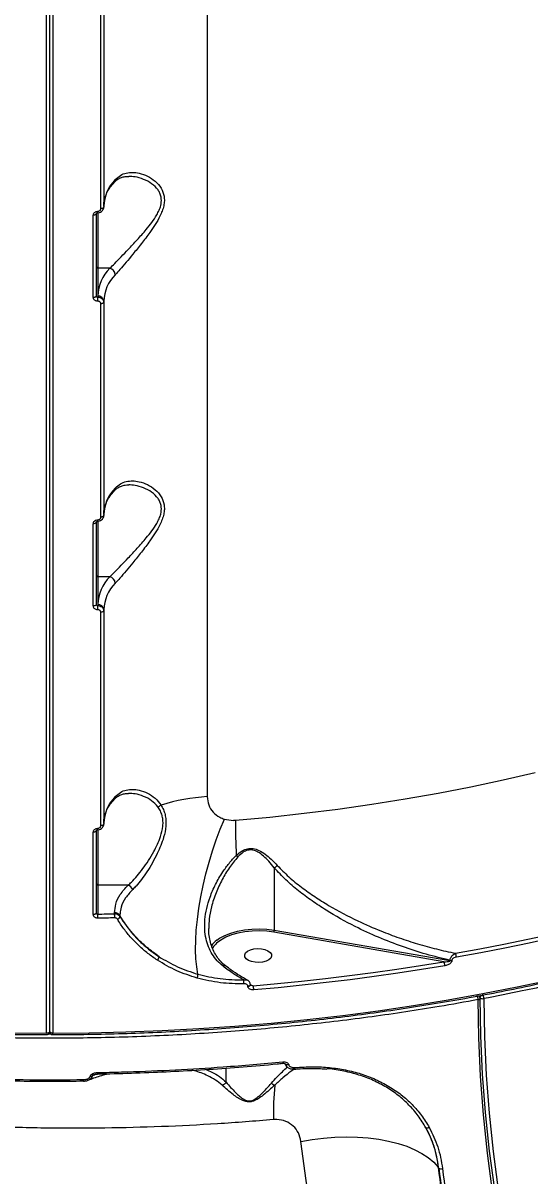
# Model space of a CAD drawing. Header units: millimetres. Extents: x -6104 to 7803, y -6013 to 4803.
# Drawn here: x 464.6 to 633.4, y -1479.8 to -1095.4 of the extents above; entities that cross this region are included whole.
import ezdxf

# ---------------------------------------------------------------- set-up
doc = ezdxf.new("R2010")
doc.units = ezdxf.units.MM
for name, color, linetype in [('DIKOM_ОБЪЕКТ', 7, 'Continuous'), ('DIKOM_РАЗМЕР_ЗОНА', 7, 'Continuous'), ('DIKOM_РАЗМЕР_ОБЪЕКТА', 7, 'Continuous')]:
    doc.layers.add(name, color=color, linetype=linetype)
doc.styles.add('style1', font='arial.ttf', dxfattribs={"width": 0.8})
doc.dimstyles.new('1-50', dxfattribs={"dimtxt": 300, "dimasz": 200, "dimexe": 100, "dimexo": 0, "dimgap": 100, "dimtad": 1, "dimtxsty": 'style1', "dimcen": 200, "dimclrd": 7, "dimclre": 7, "dimclrt": 7, "dimadec": 1, "dimazin": 2, "dimtfac": 1, "dimtmove": 0, "dimatfit": 2, "dimfxl": 0, "dimlwd": 25, "dimlwe": 18, "dimarcsym": 0})

# ---------------------------------------------------------------- blocks, each defined once
blk = doc.blocks.new('*D10')
at = {"layer": 'Defpoints', "color": 0, "transparency": 16777216}
for p in [(-4094.65, -224.49), (3111.63, -1726.03), (3111.63, -4948.58)]:
    blk.add_point(p, dxfattribs=at)
at = {"layer": 'DIKOM_РАЗМЕР_ОБЪЕКТА', "color": 7, "lineweight": 18, "transparency": 16777216}
for p, q in [((-4094.65, -224.49), (-4094.65, -5048.58)), ((3111.63, -1726.03), (3111.63, -5048.58))]:
    blk.add_line(p, q, dxfattribs=at)
at = {"layer": 'DIKOM_РАЗМЕР_ОБЪЕКТА', "color": 7, "lineweight": 25, "transparency": 16777216}
blk.add_line((-3894.65, -4948.58), (2911.63, -4948.58), dxfattribs=at)
at = {"layer": 'DIKOM_РАЗМЕР_ОБЪЕКТА', "color": 7, "transparency": 16777216}
for points in [[(-3894.65, -4915.24), (-3894.65, -4981.91), (-4094.65, -4948.58)], [(2911.63, -4915.24), (2911.63, -4981.91), (3111.63, -4948.58)]]:
    blk.add_solid(points, dxfattribs=at)
at = {"layer": 'DIKOM_РАЗМЕР_ОБЪЕКТА', "color": 7, "transparency": 16777216, "insert": (-134.24, -4695.4), "char_height": 300, "attachment_point": 5, "style": 'style1'}
blk.add_mtext('7200', dxfattribs=at)
blk = doc.blocks.new('*D12')
at = {"layer": 'Defpoints', "color": 0, "transparency": 16777216}
for p in [(-6103.62, -69.94), (4675.35, -1132.87), (4675.35, -5913.06)]:
    blk.add_point(p, dxfattribs=at)
at = {"layer": 'DIKOM_РАЗМЕР_ЗОНА', "color": 7, "lineweight": 18, "transparency": 16777216}
for p, q in [((-6103.62, -69.94), (-6103.62, -6013.06)), ((4675.35, -1132.87), (4675.35, -6013.06))]:
    blk.add_line(p, q, dxfattribs=at)
at = {"layer": 'DIKOM_РАЗМЕР_ЗОНА', "color": 7, "lineweight": 25, "transparency": 16777216}
blk.add_line((-5903.62, -5913.06), (4475.35, -5913.06), dxfattribs=at)
at = {"layer": 'DIKOM_РАЗМЕР_ЗОНА', "color": 7, "transparency": 16777216}
for points in [[(-5903.62, -5879.73), (-5903.62, -5946.4), (-6103.62, -5913.06)], [(4475.35, -5879.73), (4475.35, -5946.4), (4675.35, -5913.06)]]:
    blk.add_solid(points, dxfattribs=at)
at = {"layer": 'DIKOM_РАЗМЕР_ЗОНА', "color": 7, "transparency": 16777216, "insert": (271.51, -5659.89), "char_height": 300, "attachment_point": 5, "style": 'style1'}
blk.add_mtext('10800', dxfattribs=at)

msp = doc.modelspace()

# ---------------------------------------------------------------- linework, layer by layer
at = {"layer": 'DIKOM_ОБЪЕКТ', "color": 7, "linetype": 'Continuous', "lineweight": 15}
for p, q in [((472.417, -1432.182), (472.417, -1017.313)), ((473.419, -1431.667), (473.419, -1016.798)), ((474.422, -1017.313), (474.422, -1432.182)), ((525.922, -1053.306), (525.922, -1353.314)), ((490.46, -1157.283), (490.46, -1086.138)), ((491.419, -1085.623), (491.419, -1156.768)), ((487.954, -1186.904), (487.954, -1159.474)), ((488.919, -1158.96), (488.919, -1186.389)), ((489.419, -1158.615), (489.419, -1177.161)), ((493.47, -1177.161), (489.419, -1177.161)), ((489.419, -1177.161), (489.419, -1186.429)), ((489.419, -1186.429), (489.419, -1186.789)), ((490.46, -1260.143), (490.46, -1188.998)), ((491.419, -1188.144), (491.419, -1188.483)), ((491.419, -1188.483), (491.419, -1259.628)), ((487.954, -1289.764), (487.954, -1262.334)), ((488.919, -1261.82), (488.919, -1289.249)), ((489.419, -1261.475), (489.419, -1280.021)), ((493.47, -1280.021), (489.419, -1280.021)), ((489.419, -1280.021), (489.419, -1289.289)), ((489.419, -1289.289), (489.419, -1289.649)), ((491.419, -1291.004), (491.419, -1291.344)), ((491.419, -1291.344), (491.419, -1362.488)), ((490.46, -1363.003), (490.46, -1291.858)), ((489.419, -1364.335), (489.419, -1382.881)), ((487.954, -1392.624), (487.954, -1365.194)), ((488.919, -1364.68), (488.919, -1392.109)), ((548.231, -1377.072), (548.231, -1397.856)), ((499.521, -1382.881), (489.419, -1382.881)), ((489.419, -1382.881), (489.419, -1392.51)), ((495.032, -1392.38), (495.032, -1392.072)), ((496.816, -1393.011), (496.816, -1393.295)), ((526.451, -1397.062), (526.443, -1397.303)), ((604.72, -1408.37), (548.069, -1398.529)), ((548.231, -1397.856), (606.761, -1408.024)), ((606.761, -1408.024), (606.761, -1407.919)), ((607.4, -1407.92), (607.4, -1408.024)), ((539.439, -1416.636), (539.439, -1416.562)), ((540.25, -1415.967), (541.233, -1416.394)), ((616.603, -1419.966), (616.43, -1419.722)), ((473, -1432.469), (473.825, -1432.469)), ((532.22, -1448.551), (532.22, -1443.825)), ((554.601, -1443.681), (555.103, -1443.674)), ((484.68, -1448.163), (484.679, -1448.162)), ((603.022, -1477.158), (602.794, -1476.84))]:
    msp.add_line(p, q, dxfattribs=at)
at = {"layer": 'DIKOM_ОБЪЕКТ', "color": 7, "linetype": 'Continuous', "lineweight": 15, "flags": 128}
for points in [[(491.419, -1156.768), (491.401, -1156.866), (491.347, -1156.96), (491.259, -1157.048), (491.141, -1157.125), (490.996, -1157.189), (490.83, -1157.238), (490.649, -1157.269), (490.46, -1157.283)], [(488.919, -1158.96), (488.901, -1159.058), (488.846, -1159.153), (488.758, -1159.24), (488.638, -1159.317), (488.493, -1159.382), (488.326, -1159.43), (488.144, -1159.461), (487.954, -1159.474)], [(488.919, -1186.389), (488.901, -1186.487), (488.846, -1186.582), (488.758, -1186.669), (488.638, -1186.747), (488.493, -1186.811), (488.326, -1186.859), (488.144, -1186.891), (487.954, -1186.904)], [(491.419, -1188.483), (491.401, -1188.581), (491.347, -1188.676), (491.259, -1188.763), (491.141, -1188.84), (490.996, -1188.904), (490.83, -1188.953), (490.649, -1188.985), (490.46, -1188.998)], [(491.419, -1259.628), (491.401, -1259.726), (491.347, -1259.821), (491.259, -1259.908), (491.141, -1259.985), (490.996, -1260.049), (490.83, -1260.098), (490.649, -1260.13), (490.46, -1260.143)], [(488.919, -1261.82), (488.901, -1261.918), (488.846, -1262.013), (488.758, -1262.1), (488.638, -1262.177), (488.493, -1262.242), (488.326, -1262.29), (488.144, -1262.322), (487.954, -1262.334)], [(488.919, -1289.249), (488.901, -1289.347), (488.846, -1289.442), (488.758, -1289.53), (488.638, -1289.607), (488.493, -1289.671), (488.326, -1289.72), (488.144, -1289.751), (487.954, -1289.764)], [(491.419, -1291.344), (491.401, -1291.441), (491.347, -1291.536), (491.259, -1291.623), (491.141, -1291.7), (490.996, -1291.764), (490.83, -1291.813), (490.649, -1291.845), (490.46, -1291.858)], [(535.267, -1361.2), (546.735, -1360.138), (558.134, -1358.897), (569.455, -1357.477), (580.686, -1355.88), (591.818, -1354.107), (602.839, -1352.161), (613.74, -1350.042), (624.511, -1347.752), (635.141, -1345.295)], [(491.419, -1362.488), (491.401, -1362.586), (491.347, -1362.681), (491.259, -1362.768), (491.141, -1362.845), (490.996, -1362.909), (490.83, -1362.958), (490.649, -1362.99), (490.46, -1363.003)], [(522.803, -1412.535), (522.389, -1410.105), (522.125, -1407.39), (522.016, -1404.416), (522.061, -1401.213), (522.261, -1397.812), (522.614, -1394.248), (523.116, -1390.555), (523.762, -1386.769), (524.546, -1382.929), (525.46, -1379.071), (526.495, -1375.235), (527.641, -1371.458), (528.886, -1367.777), (530.218, -1364.228), (531.625, -1360.848)], [(488.919, -1364.68), (488.901, -1364.778), (488.846, -1364.873), (488.758, -1364.96), (488.638, -1365.038), (488.493, -1365.102), (488.326, -1365.15), (488.144, -1365.182), (487.954, -1365.194)], [(608.575, -1405.552), (616.69, -1404.08), (624.744, -1402.522), (632.735, -1400.88), (640.658, -1399.153), (648.511, -1397.343), (656.29, -1395.451), (663.992, -1393.476), (671.614, -1391.421)], [(488.919, -1392.109), (488.901, -1392.207), (488.846, -1392.302), (488.758, -1392.39), (488.638, -1392.467), (488.493, -1392.531), (488.326, -1392.58), (488.144, -1392.611), (487.954, -1392.624)], [(489.419, -1392.51), (490.121, -1392.495), (490.823, -1392.481), (491.524, -1392.465), (492.226, -1392.449), (492.928, -1392.433), (493.629, -1392.416), (494.331, -1392.398), (495.032, -1392.38)], [(495.084, -1393.751), (494.381, -1393.77), (493.678, -1393.787), (492.974, -1393.805), (492.271, -1393.821), (491.568, -1393.837), (490.864, -1393.852), (490.161, -1393.867), (489.457, -1393.881)], [(672.052, -1392.696), (664.414, -1394.756), (656.695, -1396.735), (648.898, -1398.632), (641.028, -1400.446), (633.087, -1402.176), (625.079, -1403.822), (617.006, -1405.383), (608.874, -1406.858)], [(548.069, -1398.529), (545.701, -1398.212), (543.267, -1398.085), (540.824, -1398.151), (538.429, -1398.408), (536.138, -1398.85), (534.004, -1399.467), (532.078, -1400.244), (530.405, -1401.163), (529.023, -1402.202), (528.727, -1402.478)], [(529.077, -1401.238), (530.014, -1400.573), (531.74, -1399.625), (533.726, -1398.824), (535.926, -1398.188), (538.289, -1397.732), (540.759, -1397.467), (543.279, -1397.399), (545.789, -1397.53), (548.231, -1397.856)], [(528.727, -1402.478), (527.965, -1403.338), (527.553, -1403.956)], [(540.628, -1408.331), (539.622, -1407.923), (538.879, -1407.386), (538.46, -1406.762), (538.399, -1406.103), (538.701, -1405.462), (539.341, -1404.891), (540.268, -1404.436), (541.407, -1404.133), (542.664, -1404.009), (543.939, -1404.071), (545.129, -1404.316), (546.135, -1404.724), (546.878, -1405.262), (547.297, -1405.885), (547.358, -1406.544), (547.056, -1407.185), (546.416, -1407.756), (545.489, -1408.211), (544.35, -1408.514), (543.093, -1408.639), (541.818, -1408.576), (540.628, -1408.331)], [(541.233, -1416.394), (549.291, -1415.672), (557.32, -1414.868), (565.318, -1413.985), (573.28, -1413.02), (581.205, -1411.977), (589.088, -1410.853), (596.928, -1409.651), (604.72, -1408.37)], [(605.033, -1409.716), (597.222, -1411), (589.364, -1412.205), (581.462, -1413.331), (573.519, -1414.378), (565.537, -1415.344), (557.521, -1416.23), (549.472, -1417.035), (541.394, -1417.759)], [(474.422, -1432.182), (486.609, -1432.076), (498.785, -1431.788), (510.94, -1431.318), (523.063, -1430.667), (535.145, -1429.834), (547.174, -1428.822), (559.141, -1427.63), (571.036, -1426.259), (582.849, -1424.712), (594.57, -1422.988), (606.189, -1421.09), (617.695, -1419.02), (629.081, -1416.778), (640.335, -1414.367)], [(540.281, -1416.055), (540.245, -1416.191), (540.13, -1416.325), (539.947, -1416.437), (539.71, -1416.518), (539.439, -1416.562)], [(540.281, -1416.128), (540.245, -1416.266), (540.13, -1416.4), (539.947, -1416.512), (539.71, -1416.593), (539.439, -1416.636)], [(540.281, -1416.114), (540.281, -1416.121), (540.281, -1416.128)], [(616.126, -1421.027), (616.303, -1420.983), (616.461, -1420.923), (616.592, -1420.847), (616.692, -1420.76), (616.758, -1420.665), (616.785, -1420.565), (616.786, -1420.541)], [(697.326, -1683.249), (689.967, -1671.56), (682.934, -1659.742), (676.232, -1647.8), (669.866, -1635.743), (663.839, -1623.579), (658.157, -1611.315), (652.821, -1598.961), (647.836, -1586.523), (643.206, -1574.01), (638.932, -1561.431), (635.019, -1548.792), (631.468, -1536.104), (628.282, -1523.374), (625.462, -1510.61), (623.012, -1497.821), (620.932, -1485.015), (619.223, -1472.201), (617.888, -1459.387), (616.926, -1446.58), (616.339, -1433.791), (616.126, -1421.027)], [(616.726, -1420.366), (616.939, -1433.122), (617.526, -1445.903), (618.487, -1458.701), (619.821, -1471.507), (621.529, -1484.314), (623.607, -1497.111), (626.056, -1509.892), (628.874, -1522.648), (632.058, -1535.37), (635.607, -1548.05), (639.518, -1560.681), (643.788, -1573.252), (648.416, -1585.757), (653.398, -1598.187), (658.73, -1610.534), (664.409, -1622.789), (670.432, -1634.946), (676.794, -1646.995), (683.491, -1658.929), (690.52, -1670.741), (697.874, -1682.421)], [(618.01, -1420.674), (618.222, -1433.4), (618.808, -1446.15), (619.767, -1458.918), (621.098, -1471.694), (622.802, -1484.47), (624.875, -1497.237), (627.318, -1509.988), (630.129, -1522.713), (633.306, -1535.405), (636.846, -1548.055), (640.748, -1560.655), (645.008, -1573.197), (649.625, -1585.672), (654.595, -1598.072), (659.914, -1610.39), (665.58, -1622.616), (671.588, -1634.744), (677.935, -1646.765), (684.617, -1658.67), (691.628, -1670.454), (698.966, -1682.107)], [(460.23, -1432.076), (472.417, -1432.182)], [(473.419, -1431.667), (473.4, -1431.768), (473.343, -1431.865), (473.25, -1431.954), (473.125, -1432.032), (472.974, -1432.096), (472.8, -1432.144), (472.612, -1432.173), (472.417, -1432.182)], [(474.422, -1432.182), (474.226, -1432.173), (474.038, -1432.144), (473.865, -1432.096), (473.713, -1432.032), (473.588, -1431.954), (473.496, -1431.865), (473.438, -1431.768), (473.419, -1431.667)], [(551.108, -1441.759), (551.104, -1441.919), (551.094, -1442.052), (551.077, -1442.155), (551.054, -1442.223), (551.026, -1442.254), (551.016, -1442.256)], [(553.04, -1442.689), (552.76, -1442.737), (552.487, -1442.74), (552.244, -1442.7), (552.05, -1442.618), (551.921, -1442.502), (551.87, -1442.388)], [(554.601, -1443.681), (554.559, -1443.849), (554.51, -1443.988), (554.457, -1444.093), (554.402, -1444.158), (554.347, -1444.182), (554.343, -1444.182)], [(555.009, -1444.172), (554.992, -1444.17), (554.991, -1444.169)], [(599.865, -1463.658), (599.694, -1463.745), (599.519, -1463.812), (599.345, -1463.857), (599.18, -1463.877), (599.029, -1463.872), (598.898, -1463.842), (598.792, -1463.788), (598.715, -1463.713)], [(557.099, -1468.294), (560.848, -1467.644), (564.638, -1467.171), (568.435, -1466.879), (572.204, -1466.771), (575.912, -1466.848), (579.523, -1467.11), (583.006, -1467.554), (586.328, -1468.175), (589.46, -1468.968), (592.372, -1469.927), (595.038, -1471.042), (597.434, -1472.302), (599.537, -1473.698), (601.33, -1475.215), (602.794, -1476.84)], [(612.657, -1647.71), (606.536, -1635.314), (600.735, -1622.827), (595.258, -1610.253), (590.107, -1597.601), (585.286, -1584.877), (580.797, -1572.088), (576.643, -1559.242), (572.825, -1546.345), (569.347, -1533.404), (566.209, -1520.426), (563.414, -1507.419), (560.963, -1494.39), (558.858, -1481.346), (557.099, -1468.294)]]:
    msp.add_lwpolyline(points, dxfattribs=at)
at = {"layer": 'DIKOM_ОБЪЕКТ', "color": 7, "linetype": 'Continuous', "lineweight": 15}
for centre, radius, start, end in [((504.532, -1156.903), 13.122, 134.85912, 177.92863), ((493.963, -1147.637), 1.314, 318.28196, 1.55487), ((486.984, -1158.31), 2.478, 352.21155, 3.45409), ((489.386, -1176.694), 0.468, 184.72748, 274.06374), ((503.188, -1186.927), 13.778, 134.85882, 177.92824), ((504.532, -1188.618), 13.122, 134.85912, 177.92863), ((492.907, -1179.468), 2.375, 3.6604, 76.28511), ((489.552, -1188.298), 1.874, 4.73722, 94.05906), ((466.51, -1188.114), 22.948, 359.8819, 3.30881), ((504.532, -1259.763), 13.121, 134.85881, 177.9288), ((493.963, -1250.497), 1.314, 318.28257, 1.55425), ((486.986, -1261.17), 2.476, 352.20687, 3.45877), ((489.386, -1279.554), 0.468, 184.72487, 274.06241), ((503.188, -1289.787), 13.778, 134.85874, 177.92832), ((492.907, -1282.328), 2.375, 3.66122, 76.28506), ((504.532, -1291.478), 13.122, 134.85943, 177.92847), ((489.552, -1291.158), 1.874, 4.73722, 94.05906), ((466.508, -1290.974), 22.949, 359.88187, 3.3087), ((504.532, -1362.623), 13.122, 134.85943, 177.92847), ((493.963, -1353.357), 1.314, 318.28484, 1.5544), ((508.602, -1353.93), 2.934, 287.15294, 310.63456), ((530.385, -1420.698), 67.531, 93.7896, 107.11348), ((486.985, -1364.03), 2.476, 352.20774, 3.45789), ((763.103, -1360.773), 227.837, 180.10749, 183.0537), ((559.804, -1348.957), 34.06, 224.68972, 225.90519), ((489.386, -1382.414), 0.468, 184.73267, 274.05461), ((498.794, -1385.303), 2.528, 23.81057, 73.29626), ((466.508, -1393.834), 22.949, 359.88187, 3.3087), ((495.089, -1394.127), 2.056, 32.8589, 91.59468), ((478.125, -1393.703), 16.959, 359.83623, 4.47448), ((495.557, -1392.964), 1.302, 288.87708, 345.29368), ((546.821, -1397.872), 1.41, 332.2404, 0.62866), ((534.136, -1407.858), 8.332, 127.38722, 145.08499), ((507.974, -1406.533), 1.894, 315.10533, 355.18602), ((605.928, -1406.845), 2.946, 359.73477, 26.03524), ((602.123, -1409.684), 2.911, 359.36701, 26.83703), ((607.081, -1406.048), 1.899, 260.30743, 279.67118), ((607.081, -1406.152), 1.899, 260.30743, 279.67118), ((520.101, -1412.674), 2.706, 334.70278, 2.93212), ((533.348, -1415.363), 4.797, 355.45434, 11.41947), ((535.929, -1417.715), 5.465, 359.53219, 13.98586), ((613.423, -1420.999), 2.703, 359.39912, 29.04344), ((616.052, -1420.359), 0.676, 35.44161, 67.9736), ((615.786, -1420.543), 1, 0.11321, 35.24837), ((617.807, -1420.44), 1.09, 126.67529, 169.07045), ((617.651, -1419.253), 1.466, 233.52353, 284.16648), ((615.339, -1420.646), 2.671, 359.39965, 29.41881), ((507.87, -1432.342), 35.453, 179.74188, 180.52569), ((472.419, -1431.667), 1, 269.92957, 286.56023), ((472.419, -1431.667), 1, 286.56023, 0), ((474.419, -1431.667), 1, 180, 270.07043), ((432.213, -1432.326), 42.209, 359.53703, 0.19539), ((554.455, -1443.809), 0.662, 326.7563, 11.77344), ((480.868, -1447.817), 3.828, 354.81384, 2.14301), ((487.118, -1445.02), 1.542, 262.99102, 285.9608), ((486.862, -1445.477), 2.494, 352.22194, 3.47696), ((549.672, -1446.156), 3.623, 228.43246, 248.9904), ((659.877, -1459.486), 111.947, 174.9013, 180.78376), ((1064.906, -1420.705), 465.508, 186.92608, 188.99974), ((603.817, -1476.117), 1.31, 232.61795, 289.66305), ((1064.858, -1421.027), 465.235, 186.92963, 188.99017), ((1065.203, -1421.327), 464.338, 186.92971, 188.98962)]:
    msp.add_arc(centre, radius, start, end, dxfattribs=at)
for points, knots in [([(495.277, -1147.602), (495.832, -1147.094), (496.944, -1146.079), (498.921, -1145.334), (501.042, -1145.104), (503.419, -1145.41), (505.999, -1146.324), (508.557, -1147.979), (510.592, -1150.223), (511.545, -1152.618), (511.663, -1154.679), (511.451, -1156.35), (510.928, -1158.079), (510.007, -1160.181), (508.628, -1162.577), (506.527, -1165.637), (503.974, -1168.99), (501.256, -1172.328), (498.848, -1175.223), (496.859, -1177.558), (495.775, -1178.763), (495.277, -1179.317)], [0, 0, 0, 0, 0.0554759, 0.1110242, 0.1664965, 0.2220056, 0.2900227, 0.3579625, 0.4226757, 0.4774064, 0.5052462, 0.5330939, 0.5627095, 0.5923743, 0.6404295, 0.6885813, 0.7603253, 0.8320606, 0.8909999, 0.9498661, 1, 1, 1, 1]), ([(491.419, -1156.428), (491.426, -1156.159), (491.449, -1155.323), (491.712, -1153.925), (492.33, -1152.24), (493.261, -1150.584), (494.191, -1149.347), (494.804, -1148.667), (494.941, -1148.515)], [0, 0, 0, 0, 0.1027331, 0.3181903, 0.530927, 0.7384704, 0.9415054, 1, 1, 1, 1]), ([(493.47, -1177.161), (493.994, -1176.643), (495.138, -1175.514), (497.223, -1173.364), (499.745, -1170.718), (502.588, -1167.689), (505.259, -1164.659), (507.47, -1161.896), (508.919, -1159.741), (509.896, -1157.84), (510.549, -1156.009), (510.692, -1154.496), (510.5, -1153.149), (510.17, -1152.135), (509.226, -1150.516), (507.38, -1148.825), (504.709, -1147.417), (502.073, -1146.645), (500.444, -1146.568), (499.745, -1146.536)], [0, 0, 0, 0, 0.0614207, 0.1340477, 0.2067599, 0.295023, 0.3832839, 0.4411994, 0.4989709, 0.5334503, 0.5678447, 0.6177926, 0.6310984, 0.6627447, 0.6944601, 0.7713958, 0.8544357, 0.9375913, 1, 1, 1, 1]), ([(494.95, -1148.543), (495.047, -1148.427), (495.423, -1147.981), (496.195, -1147.43), (497.302, -1146.872), (498.488, -1146.556), (499.36, -1146.548), (499.742, -1146.544)], [0, 0, 0, 0, 0.0753072, 0.2908634, 0.5346885, 0.7963934, 1, 1, 1, 1]), ([(489.439, -1158.631), (489.497, -1158.634), (489.811, -1158.648), (490.38, -1158.454), (490.99, -1158.003), (491.336, -1157.389), (491.462, -1156.897), (491.402, -1156.644), (491.391, -1156.601)], [0, 0, 0, 0, 0.0539306, 0.2916865, 0.5387777, 0.7514571, 0.9573041, 1, 1, 1, 1]), ([(487.954, -1159.474), (487.961, -1159.38), (487.979, -1159.141), (488.159, -1158.776), (488.499, -1158.443), (488.95, -1158.213), (489.288, -1158.178), (489.457, -1158.16)], [0, 0, 0, 0, 0.140614, 0.3550872, 0.5698608, 0.7848785, 1, 1, 1, 1]), ([(488.932, -1158.933), (488.932, -1158.916), (488.93, -1158.888), (489.017, -1158.787), (489.14, -1158.709), (489.294, -1158.656), (489.443, -1158.64), (489.529, -1158.65), (489.56, -1158.653)], [0, 0, 0, 0, 0.2755948, 0.4589471, 0.6094387, 0.7622169, 0.9132859, 1, 1, 1, 1]), ([(489.457, -1158.16), (489.57, -1158.149), (489.796, -1158.125), (490.096, -1157.971), (490.323, -1157.749), (490.443, -1157.505), (490.455, -1157.346), (490.46, -1157.283)], [0, 0, 0, 0, 0.2151405, 0.4301865, 0.6449909, 0.8594721, 1, 1, 1, 1]), ([(489.457, -1188.161), (489.346, -1188.157), (489.067, -1188.147), (488.644, -1188.001), (488.263, -1187.717), (488.004, -1187.336), (487.97, -1187.048), (487.954, -1186.904)], [0, 0, 0, 0, 0.1418418, 0.3567325, 0.5713345, 0.7857132, 1, 1, 1, 1]), ([(488.919, -1186.389), (488.925, -1186.437), (488.936, -1186.533), (489.022, -1186.656), (489.149, -1186.746), (489.289, -1186.79), (489.382, -1186.789), (489.419, -1186.789)], [0, 0, 0, 0, 0.2140133, 0.428251, 0.6428387, 0.8579444, 1, 1, 1, 1]), ([(489.419, -1186.789), (489.567, -1186.796), (489.939, -1186.814), (490.502, -1187.014), (491.009, -1187.396), (491.353, -1187.906), (491.397, -1188.291), (491.419, -1188.483)], [0, 0, 0, 0, 0.1417241, 0.3564006, 0.5709498, 0.7854563, 1, 1, 1, 1]), ([(490.46, -1188.998), (490.449, -1188.902), (490.427, -1188.71), (490.254, -1188.457), (490, -1188.268), (489.718, -1188.171), (489.532, -1188.164), (489.457, -1188.161)], [0, 0, 0, 0, 0.21426602, 0.42858598, 0.6431649, 0.85808833, 1, 1, 1, 1]), ([(495.277, -1250.462), (495.832, -1249.954), (496.944, -1248.939), (498.921, -1248.194), (501.042, -1247.964), (503.419, -1248.27), (505.999, -1249.184), (508.557, -1250.839), (510.592, -1253.083), (511.545, -1255.478), (511.663, -1257.539), (511.451, -1259.21), (510.928, -1260.939), (510.007, -1263.041), (508.628, -1265.437), (506.527, -1268.497), (503.974, -1271.85), (501.256, -1275.188), (498.848, -1278.083), (496.859, -1280.419), (495.775, -1281.623), (495.277, -1282.177)], [0, 0, 0, 0, 0.0554761, 0.1110243, 0.1664973, 0.2220057, 0.2900235, 0.3579632, 0.4226759, 0.4774069, 0.5052467, 0.5330944, 0.5627103, 0.5923751, 0.6404298, 0.6885819, 0.7603259, 0.8320614, 0.891, 0.9498668, 1, 1, 1, 1]), ([(491.419, -1259.288), (491.426, -1259.019), (491.449, -1258.183), (491.712, -1256.785), (492.33, -1255.1), (493.261, -1253.444), (494.191, -1252.207), (494.804, -1251.527), (494.941, -1251.375)], [0, 0, 0, 0, 0.1027328, 0.3181924, 0.5309249, 0.7384676, 0.9415029, 1, 1, 1, 1]), ([(493.47, -1280.021), (493.994, -1279.504), (495.138, -1278.374), (497.223, -1276.224), (499.745, -1273.578), (502.588, -1270.549), (505.259, -1267.519), (507.47, -1264.756), (508.919, -1262.601), (509.896, -1260.7), (510.549, -1258.869), (510.692, -1257.356), (510.5, -1256.009), (510.17, -1254.995), (509.226, -1253.376), (507.38, -1251.685), (504.709, -1250.277), (502.073, -1249.505), (500.444, -1249.429), (499.745, -1249.396)], [0, 0, 0, 0, 0.0614199, 0.1340475, 0.20676, 0.295023, 0.3832834, 0.4411989, 0.4989704, 0.5334501, 0.5678449, 0.6177923, 0.6310979, 0.662745, 0.6944604, 0.7713957, 0.8544358, 0.9375904, 1, 1, 1, 1]), ([(494.95, -1251.403), (495.047, -1251.287), (495.423, -1250.841), (496.195, -1250.291), (497.302, -1249.732), (498.488, -1249.416), (499.36, -1249.408), (499.742, -1249.404)], [0, 0, 0, 0, 0.0753058, 0.290866, 0.5346853, 0.7963895, 1, 1, 1, 1]), ([(489.439, -1261.491), (489.497, -1261.494), (489.811, -1261.508), (490.38, -1261.314), (490.989, -1260.863), (491.336, -1260.249), (491.462, -1259.757), (491.402, -1259.504), (491.391, -1259.461)], [0, 0, 0, 0, 0.05393104, 0.29168933, 0.53878731, 0.75145597, 0.9573085, 1, 1, 1, 1]), ([(489.457, -1261.02), (489.57, -1261.009), (489.796, -1260.985), (490.096, -1260.831), (490.323, -1260.609), (490.443, -1260.365), (490.455, -1260.206), (490.46, -1260.143)], [0, 0, 0, 0, 0.2151432, 0.4301828, 0.6449876, 0.8595035, 1, 1, 1, 1]), ([(616.126, -1421.027), (611.805, -1421.807), (600.163, -1423.907), (580.856, -1426.807), (558.193, -1429.558), (535.041, -1431.671), (511.471, -1433.124), (487.553, -1433.89), (463.815, -1433.955), (440.334, -1433.335), (417.18, -1432.06), (393.975, -1430.109), (370.8, -1427.461), (347.738, -1424.106), (325.297, -1420.121), (303.538, -1415.532), (282.509, -1410.382), (261.866, -1404.585), (241.699, -1398.135), (222.093, -1391.038), (203.478, -1383.451), (185.895, -1375.412), (169.362, -1366.967), (153.607, -1357.978), (138.723, -1348.453), (124.783, -1338.414), (112.094, -1328.082), (100.668, -1317.498), (90.497, -1306.71), (81.397, -1295.543), (73.516, -1284.013), (67.5, -1273.648), (64.699, -1267.107), (63.619, -1264.584)], [0, 0, 0, 0, 0.01925833, 0.05188317, 0.0845331, 0.11715799, 0.1507304, 0.18433025, 0.21790277, 0.25052757, 0.28317749, 0.31580239, 0.34937479, 0.38297461, 0.41654709, 0.44917194, 0.48182185, 0.5144467, 0.54801918, 0.58161901, 0.61519147, 0.64781625, 0.68046622, 0.713091, 0.74666346, 0.78026328, 0.81383574, 0.84646058, 0.87911047, 0.91173526, 0.94530768, 0.97890743, 1, 1, 1, 1]), ([(64.066, -1264.343), (64.304, -1264.902), (65.369, -1267.399), (67.57, -1271.796), (70.674, -1277.529), (74.106, -1283.212), (77.832, -1288.846), (81.858, -1294.424), (86.178, -1299.944), (90.791, -1305.399), (95.692, -1310.787), (100.877, -1316.103), (106.343, -1321.343), (112.086, -1326.504), (118.1, -1331.58), (124.382, -1336.569), (130.927, -1341.467), (137.729, -1346.27), (144.784, -1350.974), (152.086, -1355.575), (159.63, -1360.072), (167.409, -1364.459), (175.418, -1368.734), (183.651, -1372.894), (192.102, -1376.936), (200.765, -1380.856), (209.632, -1384.652), (218.697, -1388.32), (227.954, -1391.859), (237.395, -1395.265), (247.013, -1398.536), (256.801, -1401.67), (266.752, -1404.664), (276.858, -1407.516), (287.112, -1410.224), (297.506, -1412.785), (308.032, -1415.199), (318.682, -1417.463), (329.448, -1419.575), (340.322, -1421.534), (351.297, -1423.339), (362.363, -1424.988), (373.512, -1426.48), (384.737, -1427.813), (396.028, -1428.987), (407.377, -1430.001), (418.776, -1430.855), (430.216, -1431.546), (441.688, -1432.077), (453.184, -1432.442), (463.431, -1432.631), (469.844, -1432.657), (472.418, -1432.667)], [0, 0, 0, 0, 0.0058769, 0.0262677, 0.0466645, 0.067067, 0.0874749, 0.1078878, 0.128305, 0.1487259, 0.1691502, 0.1895772, 0.2100064, 0.2304373, 0.2508697, 0.271303, 0.2917369, 0.3121714, 0.332606, 0.3530405, 0.3734749, 0.393909, 0.4143427, 0.4347761, 0.4552088, 0.4756411, 0.4960728, 0.516504, 0.5369346, 0.5573646, 0.5777942, 0.5982232, 0.6186516, 0.6390797, 0.6595072, 0.6799343, 0.700361, 0.7207873, 0.7412132, 0.7616388, 0.7820641, 0.8024891, 0.8229138, 0.8433384, 0.8637627, 0.8841868, 0.9046108, 0.9250347, 0.9454584, 0.965882, 0.9863058, 1, 1, 1, 1]), ([(474.42, -1432.667), (476.441, -1432.66), (482.3, -1432.64), (491.995, -1432.482), (503.494, -1432.14), (514.97, -1431.633), (526.415, -1430.964), (537.82, -1430.134), (549.177, -1429.143), (560.477, -1427.992), (571.712, -1426.682), (582.872, -1425.213), (593.951, -1423.587), (604.939, -1421.804), (615.828, -1419.867), (626.61, -1417.777), (637.277, -1415.535), (647.821, -1413.143), (658.235, -1410.602), (668.509, -1407.916), (678.637, -1405.085), (688.61, -1402.111), (698.422, -1398.997), (708.065, -1395.746), (717.532, -1392.359), (726.816, -1388.839), (735.909, -1385.19), (744.805, -1381.412), (753.497, -1377.51), (761.979, -1373.486), (770.244, -1369.343), (778.286, -1365.084), (786.099, -1360.713), (793.677, -1356.232), (801.015, -1351.645), (808.106, -1346.955), (814.945, -1342.166), (821.528, -1337.282), (827.849, -1332.305), (833.903, -1327.24), (839.686, -1322.091), (845.194, -1316.861), (850.421, -1311.554), (855.364, -1306.174), (860.02, -1300.726), (864.384, -1295.213), (868.454, -1289.64), (872.225, -1284.011), (875.7, -1278.331), (878.852, -1272.602), (881.19, -1267.983), (882.367, -1265.262), (882.706, -1264.48)], [0, 0, 0, 0, 0.010755, 0.0311879, 0.0516214, 0.0720549, 0.0924885, 0.1129222, 0.133356, 0.15379, 0.1742241, 0.1946585, 0.2150931, 0.235528, 0.2559631, 0.2763985, 0.2968343, 0.3172704, 0.3377069, 0.3581439, 0.3785812, 0.3990192, 0.4194575, 0.4398964, 0.4603359, 0.4807759, 0.5012165, 0.5216577, 0.5420994, 0.5625418, 0.5829849, 0.6034283, 0.6238724, 0.6443169, 0.664762, 0.6852075, 0.7056531, 0.7260988, 0.7465444, 0.7669897, 0.7874344, 0.8078782, 0.8283207, 0.8487616, 0.8692003, 0.8896364, 0.9100693, 0.9304984, 0.9509233, 0.9713434, 0.9917579, 1, 1, 1, 1]), ([(487.954, -1262.334), (487.961, -1262.24), (487.979, -1262.001), (488.159, -1261.636), (488.499, -1261.303), (488.95, -1261.073), (489.288, -1261.038), (489.457, -1261.02)], [0, 0, 0, 0, 0.1406358, 0.35510598, 0.5698683, 0.78488287, 1, 1, 1, 1]), ([(488.932, -1261.793), (488.932, -1261.776), (488.93, -1261.748), (489.017, -1261.647), (489.14, -1261.569), (489.294, -1261.516), (489.443, -1261.501), (489.529, -1261.51), (489.56, -1261.513)], [0, 0, 0, 0, 0.2755259, 0.4589702, 0.6094447, 0.7622168, 0.913278, 1, 1, 1, 1]), ([(882.782, -1265.832), (882.644, -1266.182), (880.962, -1270.45), (876.555, -1278.498), (869.423, -1290.031), (860.821, -1301.429), (850.918, -1312.667), (839.887, -1323.493), (827.803, -1333.881), (814.751, -1343.813), (800.516, -1353.451), (785.099, -1362.748), (768.526, -1371.663), (751.896, -1379.645), (735.417, -1386.756), (719.266, -1393.068), (702.484, -1398.994), (685.108, -1404.509), (667.328, -1409.558), (649.232, -1414.117), (632.813, -1417.794), (622.294, -1419.841), (618.01, -1420.674)], [0, 0, 0, 0, 0.00498233, 0.06074718, 0.11646919, 0.17380977, 0.23119714, 0.28853766, 0.34425961, 0.40002442, 0.45574659, 0.51308714, 0.57047437, 0.62781487, 0.67631067, 0.72486327, 0.77341565, 0.82242837, 0.87144075, 0.91921932, 0.967106, 1, 1, 1, 1]), ([(489.457, -1291.021), (489.346, -1291.017), (489.067, -1291.007), (488.644, -1290.861), (488.263, -1290.577), (488.004, -1290.196), (487.97, -1289.908), (487.954, -1289.764)], [0, 0, 0, 0, 0.1418419, 0.3567405, 0.5713426, 0.7857215, 1, 1, 1, 1]), ([(488.919, -1289.249), (488.925, -1289.297), (488.936, -1289.393), (489.022, -1289.516), (489.149, -1289.606), (489.289, -1289.65), (489.382, -1289.65), (489.419, -1289.649)], [0, 0, 0, 0, 0.2139812, 0.4281718, 0.6428072, 0.8579421, 1, 1, 1, 1]), ([(489.419, -1289.649), (489.567, -1289.656), (489.939, -1289.674), (490.502, -1289.874), (491.009, -1290.257), (491.353, -1290.766), (491.397, -1291.151), (491.419, -1291.344)], [0, 0, 0, 0, 0.14172275, 0.35639716, 0.57095493, 0.78546811, 1, 1, 1, 1]), ([(490.46, -1291.858), (490.449, -1291.762), (490.427, -1291.57), (490.254, -1291.317), (490, -1291.128), (489.718, -1291.031), (489.532, -1291.024), (489.457, -1291.021)], [0, 0, 0, 0, 0.2142238, 0.4285709, 0.6431662, 0.8580787, 1, 1, 1, 1]), ([(494.947, -1354.255), (495, -1354.189), (495.326, -1353.785), (496.033, -1353.261), (497.111, -1352.664), (498.331, -1352.301), (499.26, -1352.268), (499.708, -1352.252)], [0, 0, 0, 0, 0.0417001, 0.2553938, 0.4971395, 0.7575462, 1, 1, 1, 1]), ([(495.277, -1353.322), (495.832, -1352.814), (496.944, -1351.799), (498.921, -1351.054), (501.042, -1350.825), (503.421, -1351.128), (505.987, -1352.056), (508.583, -1353.647), (509.885, -1355.34), (510.513, -1356.157)], [0, 0, 0, 0, 0.13165954, 0.26348918, 0.39514051, 0.52687571, 0.68829889, 0.84953745, 1, 1, 1, 1]), ([(509.467, -1356.734), (508.803, -1356.011), (507.408, -1354.494), (504.696, -1353.149), (502.059, -1352.359), (500.414, -1352.285), (499.699, -1352.252)], [0, 0, 0, 0, 0.2469091, 0.5188372, 0.7911433, 1, 1, 1, 1]), ([(491.419, -1362.149), (491.426, -1361.879), (491.449, -1361.043), (491.712, -1359.645), (492.33, -1357.96), (493.261, -1356.305), (494.191, -1355.067), (494.804, -1354.387), (494.941, -1354.235)], [0, 0, 0, 0, 0.1027355, 0.3181915, 0.5309263, 0.7384684, 0.9415031, 1, 1, 1, 1]), ([(499.521, -1382.881), (499.901, -1382.539), (500.89, -1381.649), (502.55, -1379.828), (504.451, -1377.417), (506.331, -1374.683), (507.97, -1371.941), (509.339, -1369.23), (510.49, -1366.394), (511.137, -1363.736), (511.204, -1361.46), (511.032, -1360.292), (510.738, -1359.152), (510.323, -1358.039), (509.755, -1357.173), (509.467, -1356.734)], [0, 0, 0, 0, 0.0653913, 0.1703694, 0.2779423, 0.3818103, 0.4884123, 0.5695636, 0.6527951, 0.7604187, 0.8151632, 0.8718853, 0.8800456, 0.9391985, 1, 1, 1, 1]), ([(510.513, -1356.157), (510.782, -1356.628), (511.327, -1357.581), (511.886, -1359.266), (512.179, -1361.145), (512.148, -1363.688), (511.546, -1366.588), (510.467, -1369.652), (509.188, -1372.532), (507.621, -1375.501), (505.845, -1378.409), (504.015, -1381.012), (502.429, -1382.959), (501.47, -1383.919), (501.107, -1384.282)], [0, 0, 0, 0, 0.0603693, 0.1220463, 0.1825862, 0.2452028, 0.3548644, 0.4358139, 0.5191051, 0.6213418, 0.7266008, 0.8297208, 0.9355787, 1, 1, 1, 1]), ([(525.922, -1353.314), (526.018, -1354.262), (526.21, -1356.139), (527.727, -1358.557), (529.651, -1360.132), (531.106, -1360.659), (531.625, -1360.848)], [0, 0, 0, 0, 0.2885669, 0.5716308, 0.8470404, 1, 1, 1, 1]), ([(547.941, -1461.018), (541.756, -1461.517), (529.379, -1462.518), (510.636, -1463.433), (491.824, -1463.918), (472.72, -1463.929), (453.366, -1463.447), (433.805, -1462.453), (414.353, -1460.956), (394.509, -1458.9), (374.34, -1456.233), (353.928, -1452.915), (333.697, -1448.989), (313.725, -1444.442), (294.092, -1439.274), (275.252, -1433.604), (257.251, -1427.466), (240.113, -1420.901), (223.538, -1413.795), (207.61, -1406.149), (192.405, -1397.976), (178.259, -1389.465), (165.234, -1380.642), (154.045, -1372.248), (147.632, -1366.627), (144.816, -1364.159)], [0, 0, 0, 0, 0.0398968, 0.0798413, 0.1197857, 0.1596824, 0.2012151, 0.242802, 0.2843887, 0.3259213, 0.3710794, 0.4162723, 0.4614303, 0.5079074, 0.5544225, 0.6008994, 0.6459081, 0.6909517, 0.7359602, 0.7822822, 0.828642, 0.8749638, 0.9198658, 0.9648023, 1, 1, 1, 1]), ([(487.954, -1365.194), (487.961, -1365.1), (487.979, -1364.861), (488.159, -1364.496), (488.499, -1364.163), (488.95, -1363.933), (489.288, -1363.898), (489.457, -1363.881)], [0, 0, 0, 0, 0.1406153, 0.3550991, 0.5698798, 0.7848797, 1, 1, 1, 1]), ([(488.932, -1364.653), (488.932, -1364.636), (488.93, -1364.608), (489.017, -1364.507), (489.14, -1364.429), (489.294, -1364.376), (489.443, -1364.361), (489.529, -1364.37), (489.56, -1364.373)], [0, 0, 0, 0, 0.2755461, 0.4589743, 0.6094205, 0.762213, 0.9132754, 1, 1, 1, 1]), ([(489.439, -1364.351), (489.497, -1364.354), (489.811, -1364.368), (490.38, -1364.174), (490.99, -1363.723), (491.336, -1363.109), (491.462, -1362.617), (491.402, -1362.364), (491.391, -1362.321)], [0, 0, 0, 0, 0.0539311, 0.2916924, 0.53878, 0.7514582, 0.9573089, 1, 1, 1, 1]), ([(489.457, -1363.881), (489.57, -1363.869), (489.796, -1363.845), (490.096, -1363.691), (490.323, -1363.469), (490.443, -1363.225), (490.455, -1363.066), (490.46, -1363.003)], [0, 0, 0, 0, 0.2151497, 0.4301999, 0.6449821, 0.8594826, 1, 1, 1, 1]), ([(531.625, -1360.848), (532.605, -1361.05), (533.689, -1361.274), (534.931, -1361.225), (535.152, -1361.209), (535.267, -1361.2)], [0, 0, 0, 0, 0.8217525, 0.9078554, 1, 1, 1, 1]), ([(535.59, -1372.91), (536.229, -1372.371), (537.34, -1371.431), (539.288, -1370.615), (541.258, -1370.528), (543.293, -1371.222), (545.265, -1372.497), (547.281, -1374.218), (548.549, -1375.562), (549.231, -1376.285)], [0, 0, 0, 0, 0.1507909, 0.2625451, 0.3758313, 0.504375, 0.6581121, 0.8160009, 1, 1, 1, 1]), ([(548.231, -1377.072), (547.621, -1376.321), (546.506, -1374.949), (544.732, -1373.137), (542.984, -1371.806), (541.264, -1371.083), (540.052, -1371.067), (538.968, -1371.294), (537.619, -1371.937), (536.662, -1372.873), (536.104, -1373.418)], [0, 0, 0, 0, 0.1920688, 0.3511814, 0.5094894, 0.6344364, 0.7186513, 0.7420928, 0.8496, 1, 1, 1, 1]), ([(531.162, -1409.885), (530.485, -1409.287), (529.111, -1408.075), (527.51, -1405.871), (526.266, -1403.41), (525.416, -1400.639), (525, -1397.595), (525.059, -1394.2), (525.644, -1390.575), (526.825, -1386.624), (528.607, -1382.526), (530.794, -1378.774), (533.105, -1375.508), (534.758, -1373.78), (535.59, -1372.91)], [0, 0, 0, 0, 0.0668888, 0.135574, 0.2055398, 0.2771154, 0.3560567, 0.4367286, 0.5280166, 0.6212581, 0.7279986, 0.837099, 0.9179826, 1, 1, 1, 1]), ([(536.104, -1373.418), (535.132, -1374.582), (533.166, -1376.937), (530.786, -1381.024), (528.717, -1385.419), (527.279, -1389.86), (526.47, -1393.79), (526.457, -1396.097), (526.451, -1397.062)], [0, 0, 0, 0, 0.1717305, 0.3474315, 0.5328067, 0.7223108, 0.8838678, 1, 1, 1, 1]), ([(548.234, -1377.065), (548.233, -1377.066), (548.232, -1377.067), (548.231, -1377.069), (548.231, -1377.071), (548.231, -1377.072)], [0, 0, 0, 0, 0.2928146, 0.6761202, 1, 1, 1, 1]), ([(548.234, -1377.065), (548.395, -1376.952), (548.688, -1376.747), (549.035, -1376.459), (549.201, -1376.313), (549.231, -1376.285)], [0, 0, 0, 0, 0.4994587, 0.9072977, 1, 1, 1, 1]), ([(606.761, -1407.919), (604.103, -1407.275), (598.786, -1405.985), (590.836, -1403.393), (582.939, -1400.328), (574.403, -1396.378), (567.006, -1392.258), (560.77, -1388.14), (556.278, -1384.763), (552.009, -1381.122), (549.496, -1378.422), (548.234, -1377.065)], [0, 0, 0, 0, 0.1245764, 0.2491559, 0.3764169, 0.5036653, 0.6677217, 0.7510853, 0.8344262, 0.9167836, 1, 1, 1, 1]), ([(549.231, -1376.285), (550.482, -1377.561), (552.998, -1380.126), (557.236, -1383.552), (561.683, -1386.724), (567.899, -1390.619), (575.253, -1394.501), (583.17, -1397.961), (589.82, -1400.46), (595.999, -1402.462), (602.255, -1404.2), (606.468, -1405.101), (608.575, -1405.552)], [0, 0, 0, 0, 0.0803026, 0.1615652, 0.2421419, 0.3227398, 0.4866049, 0.6103977, 0.7072099, 0.8040249, 0.9020136, 1, 1, 1, 1]), ([(495.032, -1392.072), (495.12, -1391.093), (495.304, -1389.026), (496.763, -1385.898), (498.593, -1383.897), (499.521, -1382.881)], [0, 0, 0, 0, 0.3069731, 0.64847, 1, 1, 1, 1]), ([(501.107, -1384.282), (500.239, -1385.216), (498.478, -1387.112), (497.241, -1389.841), (496.845, -1391.831), (496.823, -1392.762), (496.816, -1393.011)], [0, 0, 0, 0, 0.3414962, 0.692993, 0.9180093, 1, 1, 1, 1]), ([(489.457, -1393.881), (489.346, -1393.877), (489.067, -1393.867), (488.644, -1393.721), (488.263, -1393.437), (488.004, -1393.056), (487.97, -1392.768), (487.954, -1392.624)], [0, 0, 0, 0, 0.1418388, 0.3567329, 0.5713304, 0.7857047, 1, 1, 1, 1]), ([(488.919, -1392.109), (488.925, -1392.157), (488.936, -1392.253), (489.022, -1392.377), (489.149, -1392.466), (489.289, -1392.51), (489.382, -1392.51), (489.419, -1392.51)], [0, 0, 0, 0, 0.2139546, 0.4281597, 0.6428235, 0.8579556, 1, 1, 1, 1]), ([(495.032, -1392.38), (495.092, -1392.38), (495.376, -1392.383), (495.875, -1392.495), (496.452, -1392.81), (496.695, -1393.133), (496.816, -1393.295)], [0, 0, 0, 0, 0.0819142, 0.3880574, 0.6939784, 1, 1, 1, 1]), ([(495.978, -1394.197), (495.917, -1394.117), (495.795, -1393.956), (495.506, -1393.803), (495.256, -1393.751), (495.114, -1393.751), (495.084, -1393.751)], [0, 0, 0, 0, 0.30574437, 0.61163056, 0.91803374, 1, 1, 1, 1]), ([(509.316, -1407.87), (508.244, -1407.133), (506.1, -1405.659), (503.183, -1403.141), (500.491, -1400.394), (498.045, -1397.422), (496.667, -1395.272), (495.978, -1394.197)], [0, 0, 0, 0, 0.1978351, 0.3955013, 0.5931696, 0.7965849, 1, 1, 1, 1]), ([(509.862, -1406.692), (508.491, -1405.694), (505.731, -1403.685), (502.239, -1400.298), (499.207, -1396.748), (497.616, -1394.261), (496.816, -1393.011)], [0, 0, 0, 0, 0.2598495, 0.5228408, 0.7602259, 1, 1, 1, 1]), ([(496.816, -1393.295), (498.177, -1395.319), (500.239, -1398.385), (503.786, -1401.983), (506.684, -1404.506), (508.813, -1405.97), (509.862, -1406.692)], [0, 0, 0, 0, 0.3951682, 0.5986712, 0.8021678, 1, 1, 1, 1]), ([(531.986, -1409.734), (531.964, -1409.718), (531.379, -1409.307), (530.418, -1408.311), (529.121, -1406.734), (528.06, -1404.936), (527.238, -1402.955), (526.686, -1400.797), (526.403, -1398.899), (526.412, -1397.702), (526.415, -1397.298)], [0, 0, 0, 0, 0.0056533, 0.1459809, 0.2900214, 0.4403125, 0.5946024, 0.7528002, 0.9165864, 1, 1, 1, 1]), ([(509.862, -1406.692), (511.853, -1407.885), (515.882, -1410.301), (520.478, -1411.785), (522.803, -1412.535)], [0, 0, 0, 0, 0.4941656, 1, 1, 1, 1]), ([(606.761, -1407.919), (606.771, -1407.811), (606.792, -1407.574), (606.935, -1407.151), (607.2, -1406.674), (607.65, -1406.142), (608.135, -1405.763), (608.472, -1405.601), (608.575, -1405.552)], [0, 0, 0, 0, 0.11327252, 0.24709176, 0.42039504, 0.60737035, 0.88010604, 1, 1, 1, 1]), ([(608.874, -1406.858), (608.597, -1406.927), (608.199, -1407.027), (607.752, -1407.314), (607.533, -1407.534), (607.417, -1407.744), (607.405, -1407.865), (607.4, -1407.92)], [0, 0, 0, 0, 0.4370969, 0.6288503, 0.7908725, 0.9060561, 1, 1, 1, 1]), ([(522.547, -1413.83), (520.225, -1413.084), (515.526, -1411.575), (511.402, -1409.115), (509.316, -1407.87)], [0, 0, 0, 0, 0.4941712, 1, 1, 1, 1]), ([(531.974, -1409.753), (531.915, -1409.715), (531.784, -1409.631), (531.492, -1409.708), (531.267, -1409.821), (531.178, -1409.875), (531.162, -1409.885)], [0, 0, 0, 0, 0.3372246, 0.7497989, 0.9540965, 1, 1, 1, 1]), ([(538.05, -1414.413), (536.89, -1413.754), (534.558, -1412.428), (532.298, -1410.736), (531.162, -1409.885)], [0, 0, 0, 0, 0.497319, 1, 1, 1, 1]), ([(539.29, -1414.52), (538.414, -1414.035), (536.601, -1413.032), (534.156, -1411.41), (532.619, -1410.206), (531.987, -1409.712)], [0, 0, 0, 0, 0.35522243, 0.73499754, 1, 1, 1, 1]), ([(604.72, -1408.37), (605.086, -1408.375), (605.611, -1408.382), (606.235, -1408.299), (606.543, -1408.219), (606.702, -1408.135), (606.751, -1408.071), (606.761, -1408.041), (606.761, -1408.026), (606.761, -1408.024)], [0, 0, 0, 0, 0.5028578, 0.721961, 0.8722065, 0.951525, 0.9757922, 0.9961835, 1, 1, 1, 1]), ([(607.4, -1408.024), (607.39, -1408.11), (607.37, -1408.301), (607.182, -1408.633), (606.824, -1408.994), (606.152, -1409.414), (605.516, -1409.628), (605.086, -1409.706), (605.033, -1409.716)], [0, 0, 0, 0, 0.09279477, 0.20616155, 0.36926583, 0.57242584, 0.94714533, 1, 1, 1, 1]), ([(538.13, -1415.743), (535.503, -1415.714), (530.182, -1415.654), (525.113, -1414.443), (522.547, -1413.83)], [0, 0, 0, 0, 0.4937903, 1, 1, 1, 1]), ([(522.803, -1412.535), (525.251, -1413.124), (530.207, -1414.316), (535.414, -1414.381), (538.05, -1414.413)], [0, 0, 0, 0, 0.4937363, 1, 1, 1, 1]), ([(538.05, -1414.413), (538.289, -1414.378), (538.743, -1414.311), (539.108, -1414.466), (539.281, -1414.54)], [0, 0, 0, 0, 0.52546, 1, 1, 1, 1]), ([(540.261, -1416.055), (540.254, -1415.887), (540.239, -1415.529), (539.956, -1415.053), (539.624, -1414.709), (539.364, -1414.589), (539.275, -1414.548)], [0, 0, 0, 0, 0.2601101, 0.5523865, 0.8456891, 1, 1, 1, 1]), ([(539.439, -1416.562), (539.434, -1416.507), (539.421, -1416.368), (539.297, -1416.15), (539.031, -1415.928), (538.625, -1415.766), (538.296, -1415.751), (538.13, -1415.743)], [0, 0, 0, 0, 0.10338005, 0.26243198, 0.46114454, 0.72819683, 1, 1, 1, 1]), ([(541.394, -1417.759), (541.19, -1417.764), (540.747, -1417.775), (540.155, -1417.606), (539.728, -1417.319), (539.484, -1416.991), (539.454, -1416.755), (539.439, -1416.636)], [0, 0, 0, 0, 0.2267693, 0.49198, 0.6959517, 0.8477257, 1, 1, 1, 1]), ([(540.429, -1416.159), (540.423, -1416.157), (540.364, -1416.139), (540.303, -1416.093), (540.263, -1416.054), (540.266, -1416.059), (540.267, -1416.06)], [0, 0, 0, 0, 0.0536371, 0.4864815, 0.8430009, 1, 1, 1, 1]), ([(540.429, -1416.158), (540.561, -1416.21), (540.825, -1416.314), (541.097, -1416.367), (541.233, -1416.394)], [0, 0, 0, 0, 0.49989892, 1, 1, 1, 1]), ([(489.333, -1445.797), (490.232, -1445.784), (494.983, -1445.716), (503.563, -1445.432), (515.048, -1444.938), (526.472, -1444.272), (537.836, -1443.435), (546.016, -1442.754), (550.393, -1442.305), (551.014, -1442.242)], [0, 0, 0, 0, 0.043454, 0.2294742, 0.4150577, 0.5999939, 0.7844982, 0.9694061, 1, 1, 1, 1]), ([(489.352, -1445.326), (490.019, -1445.312), (493.349, -1445.245), (502.01, -1445.012), (515.312, -1444.456), (532.599, -1443.416), (544.484, -1442.352), (551.108, -1441.759)], [0, 0, 0, 0, 0.0321575, 0.1607917, 0.4182831, 0.6757749, 1, 1, 1, 1]), ([(530.925, -1449.591), (530.174, -1448.975), (528.671, -1447.742), (525.58, -1446.112), (522.936, -1445.014), (521.042, -1444.64), (520.728, -1444.578)], [0, 0, 0, 0, 0.254962, 0.5100815, 0.9188842, 1, 1, 1, 1]), ([(525.441, -1444.303), (526.114, -1444.573), (527.697, -1445.206), (529.993, -1446.594), (531.476, -1447.897), (532.22, -1448.551)], [0, 0, 0, 0, 0.2689871, 0.6328307, 1, 1, 1, 1]), ([(547.268, -1448.866), (548.513, -1447.508), (550.364, -1445.488), (552.023, -1444.006), (552.567, -1443.521)], [0, 0, 0, 0, 0.6725026, 1, 1, 1, 1]), ([(554.978, -1444.113), (554.58, -1444.393), (553.375, -1445.241), (551.136, -1447.038), (549.293, -1448.705), (548.373, -1449.537)], [0, 0, 0, 0, 0.1978062, 0.5994732, 1, 1, 1, 1]), ([(551.018, -1442.272), (551.125, -1442.26), (551.358, -1442.233), (551.639, -1442.296), (551.816, -1442.372), (551.883, -1442.428), (551.882, -1442.427), (551.881, -1442.426)], [0, 0, 0, 0, 0.2676627, 0.5808171, 0.7753882, 0.9137593, 1, 1, 1, 1]), ([(551.108, -1441.759), (551.178, -1441.754), (551.512, -1441.729), (552.051, -1441.792), (552.58, -1442.029), (552.916, -1442.332), (552.998, -1442.57), (553.04, -1442.689)], [0, 0, 0, 0, 0.0843374, 0.4026376, 0.651802, 0.8254954, 1, 1, 1, 1]), ([(551.872, -1442.387), (551.872, -1442.391), (551.884, -1442.623), (552.112, -1443.05), (552.566, -1443.575), (553.216, -1443.947), (553.828, -1444.152), (554.227, -1444.154), (554.344, -1444.154)], [0, 0, 0, 0, 0.003315, 0.2132238, 0.4209308, 0.6437347, 0.8957924, 1, 1, 1, 1]), ([(553.04, -1442.689), (553.083, -1442.813), (553.169, -1443.059), (553.522, -1443.378), (554.006, -1443.607), (554.412, -1443.658), (554.601, -1443.681)], [0, 0, 0, 0, 0.2096625, 0.4181417, 0.7298568, 1, 1, 1, 1]), ([(554.175, -1444.167), (554.326, -1444.183), (554.602, -1444.212), (554.88, -1444.162), (555.005, -1444.139)], [0, 0, 0, 0, 0.5485544, 1, 1, 1, 1]), ([(554.999, -1444.233), (555.283, -1444.199), (556.867, -1444.012), (559.744, -1443.925), (563.069, -1443.934), (565.06, -1444.123), (565.788, -1444.192)], [0, 0, 0, 0, 0.0780336, 0.4348089, 0.7934076, 1, 1, 1, 1]), ([(555.103, -1443.674), (557.127, -1443.534), (561.02, -1443.265), (566.68, -1443.586), (572.026, -1444.378), (577.153, -1445.694), (581.987, -1447.53), (586.477, -1449.858), (590.571, -1452.653), (594.191, -1455.912), (597.365, -1459.554), (599.033, -1462.291), (599.865, -1463.658)], [0, 0, 0, 0, 0.1070821, 0.2059734, 0.3051838, 0.404077, 0.503337, 0.6029172, 0.7021783, 0.8013466, 0.9008322, 1, 1, 1, 1]), ([(598.715, -1463.713), (597.9, -1462.372), (596.269, -1459.685), (593.164, -1456.109), (589.622, -1452.909), (585.617, -1450.163), (581.222, -1447.878), (576.497, -1446.062), (571.469, -1444.813), (567.845, -1444.152), (565.877, -1444.057), (565.707, -1444.049)], [0, 0, 0, 0, 0.1235478, 0.2474886, 0.3710358, 0.4945696, 0.6184984, 0.7420278, 0.8649981, 0.9883643, 1, 1, 1, 1]), ([(413.635, -1445.509), (419.502, -1445.91), (431.236, -1446.71), (448.984, -1447.42), (466.813, -1447.798), (478.733, -1447.715), (484.693, -1447.674)], [0, 0, 0, 0, 0.2490997, 0.4982, 0.7490997, 1, 1, 1, 1]), ([(413.715, -1445.954), (414.966, -1446.052), (420.021, -1446.448), (428.929, -1446.978), (440.43, -1447.542), (451.965, -1447.933), (463.519, -1448.161), (474.428, -1448.238), (481.48, -1448.161), (484.678, -1448.126)], [0, 0, 0, 0, 0.0533119, 0.2155153, 0.3778362, 0.5402389, 0.7026896, 0.8651421, 1, 1, 1, 1]), ([(484.68, -1448.152), (484.786, -1448.153), (485.25, -1448.154), (485.808, -1448.077), (486.203, -1447.894), (486.275, -1447.86)], [0, 0, 0, 0, 0.19514171, 0.85149017, 1, 1, 1, 1]), ([(484.693, -1447.674), (485.102, -1447.64), (485.706, -1447.588), (486.388, -1447.274), (486.733, -1446.99), (486.889, -1446.735), (486.921, -1446.594), (486.93, -1446.551)], [0, 0, 0, 0, 0.4385473, 0.6486806, 0.8192322, 0.9451817, 1, 1, 1, 1]), ([(486.283, -1447.833), (486.907, -1447.598), (488.933, -1446.836), (491.119, -1446.148), (492.665, -1445.772), (492.83, -1445.731)], [0, 0, 0, 0, 0.2842025, 0.9232218, 1, 1, 1, 1]), ([(487.542, -1446.503), (487.529, -1446.574), (487.485, -1446.803), (487.285, -1447.195), (486.882, -1447.61), (486.488, -1447.778), (486.295, -1447.86)], [0, 0, 0, 0, 0.1133949, 0.3674093, 0.6900435, 1, 1, 1, 1]), ([(486.93, -1446.551), (486.941, -1446.504), (486.975, -1446.353), (487.147, -1446.081), (487.529, -1445.768), (488.269, -1445.427), (488.923, -1445.366), (489.352, -1445.326)], [0, 0, 0, 0, 0.0555291, 0.1783904, 0.3495188, 0.5728888, 1, 1, 1, 1]), ([(489.093, -1445.847), (489.087, -1445.85), (488.572, -1446.068), (488.054, -1446.287), (487.542, -1446.503)], [0, 0, 0, 0, 0.0111897, 1, 1, 1, 1]), ([(488.214, -1446.043), (488.129, -1446.079), (487.949, -1446.155), (487.731, -1446.29), (487.583, -1446.416), (487.551, -1446.485), (487.542, -1446.503)], [0, 0, 0, 0, 0.3393539, 0.7188882, 0.9265593, 1, 1, 1, 1]), ([(488.212, -1446.039), (488.22, -1446.035), (488.352, -1445.967), (488.733, -1445.86), (489.109, -1445.836), (489.336, -1445.821)], [0, 0, 0, 0, 0.02436345, 0.41206295, 1, 1, 1, 1]), ([(532.217, -1448.564), (532.031, -1448.777), (531.688, -1449.17), (531.208, -1449.465), (530.964, -1449.574), (530.925, -1449.591)], [0, 0, 0, 0, 0.4994858, 0.920555, 1, 1, 1, 1]), ([(532.22, -1448.551), (532.22, -1448.553), (532.22, -1448.556), (532.219, -1448.56), (532.218, -1448.563), (532.217, -1448.564)], [0, 0, 0, 0, 0.39022478, 0.78619348, 1, 1, 1, 1]), ([(532.217, -1448.564), (532.218, -1448.565), (533.162, -1449.663), (534.519, -1451.251), (536.572, -1453.201), (537.847, -1454.182), (539.121, -1454.739), (540.236, -1454.801), (541.404, -1454.453), (542.675, -1453.61), (544.778, -1451.684), (546.219, -1450.054), (547.268, -1448.866)], [0, 0, 0, 0, 0.0003175, 0.2742409, 0.3682391, 0.4635025, 0.5235113, 0.5648324, 0.606153, 0.6747024, 0.7630002, 1, 1, 1, 1]), ([(548.373, -1449.537), (547.152, -1450.653), (545.464, -1452.196), (543.038, -1454.011), (541.563, -1454.808), (540.243, -1455.14), (538.984, -1455.11), (537.532, -1454.641), (536.03, -1453.76), (533.634, -1452), (532.073, -1450.613), (530.925, -1449.591)], [0, 0, 0, 0, 0.2311267, 0.3196838, 0.3914247, 0.4367156, 0.482245, 0.5456904, 0.6388375, 0.7342137, 1, 1, 1, 1]), ([(557.099, -1468.294), (556.883, -1467.325), (556.456, -1465.409), (554.647, -1463.073), (552.168, -1461.479), (549.763, -1460.928), (548.336, -1460.998), (547.941, -1461.018)], [0, 0, 0, 0, 0.2385234, 0.4713372, 0.6968076, 0.9159924, 1, 1, 1, 1]), ([(598.715, -1463.713), (599.686, -1465.742), (601.156, -1468.815), (602.31, -1473.305), (602.633, -1475.662), (602.794, -1476.84)], [0, 0, 0, 0, 0.49278089, 0.74639273, 1, 1, 1, 1]), ([(603.022, -1477.158), (602.614, -1474.823), (601.995, -1471.287), (600.341, -1466.872), (599.257, -1464.766), (598.715, -1463.713)], [0, 0, 0, 0, 0.49280985, 0.74640435, 1, 1, 1, 1]), ([(599.865, -1463.658), (600.891, -1465.773), (602.445, -1468.976), (603.701, -1473.659), (604.072, -1476.12), (604.258, -1477.35)], [0, 0, 0, 0, 0.4927627, 0.74638, 1, 1, 1, 1])]:
    msp.add_open_spline(points, degree=3, knots=knots, dxfattribs=at)

# ---------------------------------------------------------------- dimensions: what is measured, and where the dimension line sits
at = {"layer": 'DIKOM_РАЗМЕР_ЗОНА'}
dim = msp.add_linear_dim(base=(4675.352, -5913.064), p1=(-6103.623, -69.942), p2=(4675.352, -1132.872), text='10800', dimstyle='1-50', dxfattribs=at)
dim.commit()
dim.dimension.update_dxf_attribs({"geometry": '*D12', "text_midpoint": (271.508, -5913.064), "dimtype": 160})
at = {"layer": 'DIKOM_РАЗМЕР_ОБЪЕКТА'}
dim = msp.add_linear_dim(base=(3111.629, -4948.576), p1=(-4094.654, -224.488), p2=(3111.629, -1726.033), text='7200', dimstyle='1-50', dxfattribs=at)
dim.commit()
dim.dimension.update_dxf_attribs({"geometry": '*D10', "text_midpoint": (-134.242, -4948.576), "dimtype": 160})

doc.saveas('drawing.dxf')
